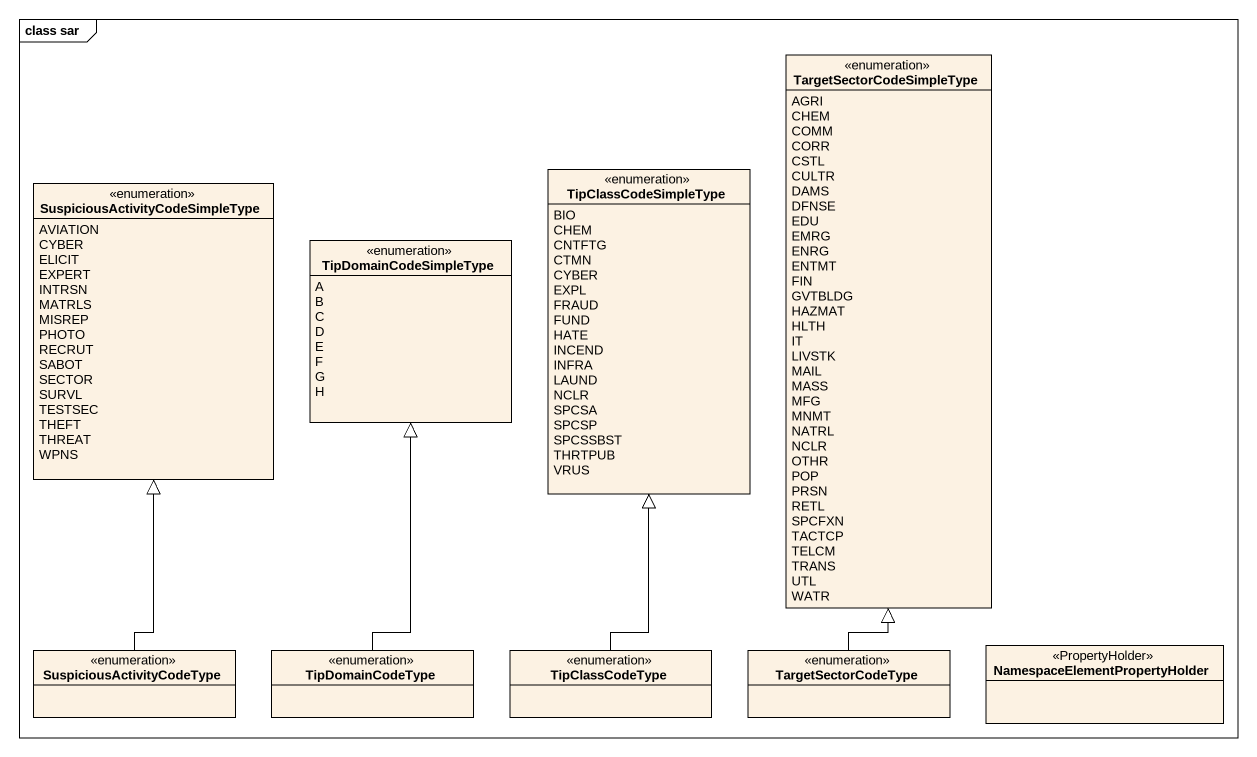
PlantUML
@startuml
mainframe class sar
hide circle
hide empty members
enum TargetSectorCodeSimpleType {
  AGRI
  CHEM
  COMM
  CORR
  CSTL
  CULTR
  DAMS
  DFNSE
  EDU
  EMRG
  ENRG
  ENTMT
  FIN
  GVTBLDG
  HAZMAT
  HLTH
  IT
  LIVSTK
  MAIL
  MASS
  MFG
  MNMT
  NATRL
  NCLR
  OTHR
  POP
  PRSN
  RETL
  SPCFXN
  TACTCP
  TELCM
  TRANS
  UTL
  WATR
}
enum TipClassCodeSimpleType {
  BIO
  CHEM
  CNTFTG
  CTMN
  CYBER
  EXPL
  FRAUD
  FUND
  HATE
  INCEND
  INFRA
  LAUND
  NCLR
  SPCSA
  SPCSP
  SPCSSBST
  THRTPUB
  VRUS
}
enum "SuspiciousActivityCodeSimpleType" as SuspiciousActivityCodeSimple {
  AVIATION
  CYBER
  ELICIT
  EXPERT
  INTRSN
  MATRLS
  MISREP
  PHOTO
  RECRUT
  SABOT
  SECTOR
  SURVL
  TESTSEC
  THEFT
  THREAT
  WPNS
}
enum TipDomainCodeSimpleType {
  A
  B
  C
  D
  E
  F
  G
  H
}
enum SuspiciousActivityCodeType
enum TipDomainCodeType
enum TipClassCodeType
enum TargetSectorCodeType
class "NamespaceElementPropertyHolder" as NamespaceElementPropertyHold <<PropertyHolder>>
SuspiciousActivityCodeType -up-|> SuspiciousActivityCodeSimple
TipDomainCodeType -up-|> TipDomainCodeSimpleType
TipClassCodeType -up-|> TipClassCodeSimpleType
TargetSectorCodeType -up-|> TargetSectorCodeSimpleType
@enduml
